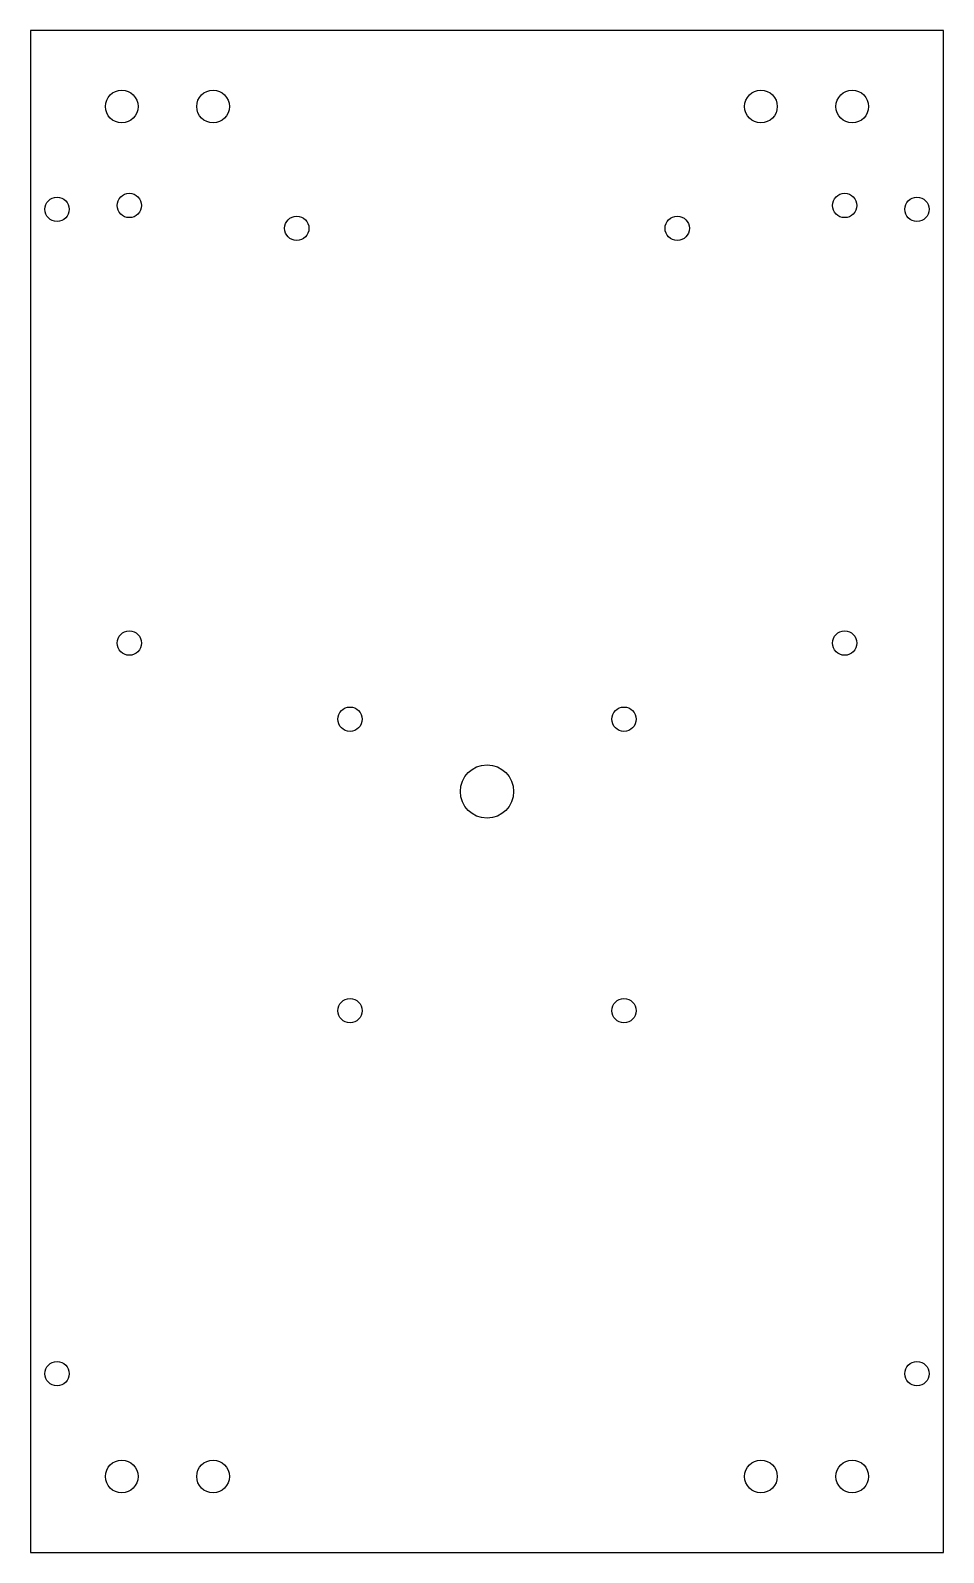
# Model space of a CAD drawing. Header units: millimetres. Extents: x -60 to 60, y -100 to 100.
import ezdxf

# ---------------------------------------------------------------- set-up
doc = ezdxf.new("R2010")
doc.units = ezdxf.units.MM
doc.layers.get('0').update_dxf_attribs({"linetype": 'CONTINUOUS'})

msp = doc.modelspace()

# ---------------------------------------------------------------- linework, layer by layer
msp.add_lwpolyline([(60, -100), (60, 100), (-60, 100), (-60, -100)], close=True)
for centre, radius in [((-48, 90), 2.15), ((-36, 90), 2.15), ((36, 90), 2.15), ((48, 90), 2.15), ((-56.5, 76.5), 1.6), ((-47, 77), 1.6), ((47, 77), 1.6), ((56.5, 76.5), 1.6), ((-25, 74), 1.6), ((25, 74), 1.6), ((-47, 19.5), 1.6), ((47, 19.5), 1.6), ((-18, 9.5), 1.6), ((18, 9.5), 1.6), ((0, 0), 3.5), ((-18, -28.8), 1.6), ((18, -28.8), 1.6), ((-56.5, -76.5), 1.6), ((56.5, -76.5), 1.6), ((-48, -90), 2.15), ((-36, -90), 2.15), ((36, -90), 2.15), ((48, -90), 2.15)]:
    msp.add_circle(centre, radius)

doc.saveas('drawing.dxf')
